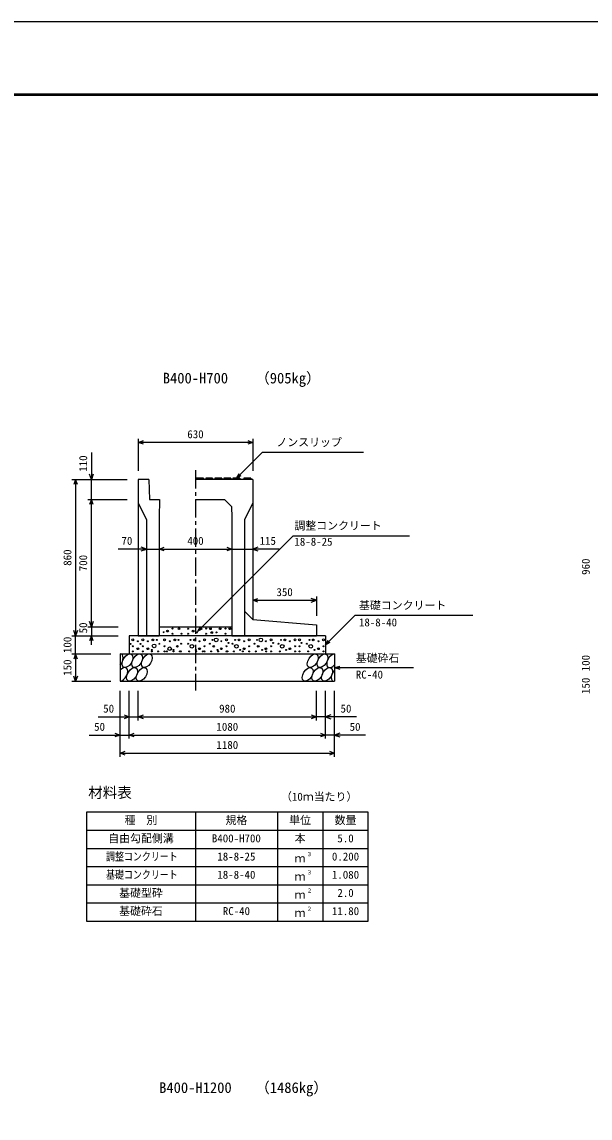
# Model space of a CAD drawing. Units: millimetres, scale not verified. Extents: x -16800 to 16800, y -5940 to 5940.
# Drawn here: x 10177 to 13301, y -87 to 5940 of the extents above; entities that cross this region are included whole.
import ezdxf
from ezdxf.enums import TextEntityAlignment as Align

# ---------------------------------------------------------------- set-up
doc = ezdxf.new("R2010")
doc.units = ezdxf.units.MM
doc.header["$LTSCALE"] = 20
doc.linetypes.add('CHAIN1', pattern=[8, 5, -1, 1, -1])
for name, color, linetype, lineweight in [('0-0_DIM', 7, 'Continuous', 25), ('0-1_Defpoints', 5, 'Continuous', 25), ('0-2_HATCH', 6, 'Continuous', 25), ('0-3_HYO', 3, 'Continuous', 25), ('0-4_HYO2', 4, 'Continuous', 25), ('0-5_OUTLINE', 3, 'Continuous', 25), ('0-6_TXT', 7, 'Continuous', 25), ('0-7_WAKU', 3, 'Continuous', 25)]:
    doc.layers.add(name, color=color, linetype=linetype, lineweight=lineweight)
doc.styles.add('ＭＳ ゴシック', font='')
doc.styles.get('ＭＳ ゴシック').set_extended_font_data('MS Gothic')

msp = doc.modelspace()

# ---------------------------------------------------------------- linework, layer by layer
at = {"layer": '0-0_DIM'}
for p, q in [((10816.92, 3647.87), (10816.92, 3471.13)), ((11446.92, 3627.87), (10816.92, 3627.87)), ((11446.92, 3647.87), (11446.92, 3471.13)), ((10559.39, 3571.82), (10559.39, 3424.66)), ((11356.92, 3431.16), (11499.14, 3573.38)), ((12056.02, 3573.38), (11499.14, 3573.38)), ((11356.92, 3431.16), (11371.92, 3457.14)), ((11356.92, 3431.16), (11382.9, 3446.16)), ((10452.72, 3424.66), (10756.05, 3424.66)), ((10472.72, 3424.66), (10472.72, 2564.66)), ((10559.39, 3314.66), (10559.39, 3424.66)), ((10539.39, 3314.66), (10756.05, 3314.66)), ((10559.39, 2614.66), (10559.39, 3314.66)), ((11144.25, 2589.66), (11669.08, 3114.49)), ((11669.08, 3114.49), (12308.28, 3114.49)), ((10861.92, 3041.64), (10705.74, 3041.64)), ((10861.92, 3041.64), (10931.92, 3041.64)), ((10931.92, 3041.64), (11331.92, 3041.64)), ((11331.92, 3041.64), (11446.92, 3041.64)), ((11591.39, 3041.64), (11446.92, 3041.64)), ((11796.92, 2779.79), (11796.92, 2674.66)), ((11446.92, 2759.79), (11796.92, 2759.79)), ((12010.58, 2678.32), (11846.92, 2514.66)), ((12010.58, 2678.32), (12657.45, 2678.32)), ((10539.39, 2614.66), (10706.05, 2614.66)), ((10559.39, 2614.66), (10559.39, 2564.66)), ((11144.25, 2589.66), (11159.25, 2615.64)), ((11144.25, 2589.66), (11170.23, 2604.66)), ((10452.72, 2564.66), (10706.05, 2564.66)), ((10472.72, 2464.66), (10472.72, 2564.66)), ((10559.39, 2514.66), (10559.39, 2564.66)), ((11846.92, 2514.66), (11861.92, 2540.64)), ((11846.92, 2514.66), (11872.9, 2529.66)), ((10452.72, 2464.66), (10666.92, 2464.66)), ((10472.72, 2464.66), (10472.72, 2314.66)), ((11896.92, 2389.66), (11925.9, 2397.43)), ((11896.92, 2389.66), (12330.24, 2389.66)), ((11896.92, 2389.66), (11925.9, 2381.9)), ((10452.72, 2314.66), (10666.92, 2314.66)), ((10716.92, 1899.15), (10716.92, 2261.49)), ((10766.92, 1999.15), (10766.92, 2261.49)), ((10816.92, 2099.15), (10816.92, 2261.49)), ((11796.92, 2099.15), (11796.92, 2261.49)), ((11846.92, 1999.15), (11846.92, 2261.49)), ((11896.92, 1899.15), (11896.92, 2261.49)), ((10596.92, 2119.15), (10816.92, 2119.15)), ((10816.92, 2119.15), (11796.92, 2119.15)), ((12016.92, 2119.15), (11796.92, 2119.15)), ((10546.92, 2019.15), (10766.92, 2019.15)), ((10766.92, 2019.15), (11846.92, 2019.15)), ((12066.92, 2019.15), (11846.92, 2019.15)), ((10716.92, 1919.15), (11896.92, 1919.15))]:
    msp.add_line(p, q, dxfattribs=at)
at = {"layer": '0-0_DIM', "linetype": 'CHAIN1'}
msp.add_line((11131.92, 3474.66), (11131.92, 2264.66), dxfattribs=at)
at = {"layer": '0-0_DIM'}
for points in [[(10845.15, 3617.61), (10816.96, 3627.87), (10845.15, 3638.13)], [(11418.77, 3638.13), (11446.96, 3627.87), (11418.77, 3617.61)], [(10569.65, 3452.85), (10559.39, 3424.66), (10549.13, 3452.85)], [(10482.98, 3396.47), (10472.72, 3424.66), (10462.46, 3396.47)], [(10569.65, 3286.47), (10559.39, 3314.66), (10549.13, 3286.47)], [(10833.73, 3031.38), (10861.92, 3041.64), (10833.73, 3051.9)], [(10960.12, 3031.38), (10931.92, 3041.64), (10960.12, 3051.9)], [(11303.73, 3051.9), (11331.92, 3041.64), (11303.73, 3031.38)], [(11475.12, 3051.9), (11446.92, 3041.64), (11475.12, 3031.38)], [(11475.12, 2749.53), (11446.92, 2759.79), (11475.12, 2770.05)], [(11768.73, 2749.53), (11796.92, 2759.79), (11768.73, 2770.05)], [(10482.98, 2592.85), (10472.72, 2564.66), (10462.46, 2592.85)], [(10569.65, 2642.85), (10559.39, 2614.66), (10549.13, 2642.85)], [(10569.65, 2536.47), (10559.39, 2564.66), (10549.13, 2536.47)], [(10482.98, 2436.47), (10472.72, 2464.66), (10462.46, 2436.47)], [(10482.98, 2342.85), (10472.72, 2314.66), (10462.46, 2342.85)], [(10738.73, 2129.41), (10766.92, 2119.15), (10738.73, 2108.89)], [(10845.12, 2108.89), (10816.92, 2119.15), (10845.12, 2129.41)], [(11768.73, 2129.41), (11796.92, 2119.15), (11768.73, 2108.89)], [(11875.12, 2129.41), (11846.92, 2119.15), (11875.12, 2108.89)], [(10688.73, 2029.41), (10716.92, 2019.15), (10688.73, 2008.89)], [(10795.12, 2008.89), (10766.92, 2019.15), (10795.12, 2029.41)], [(11818.73, 2029.41), (11846.92, 2019.15), (11818.73, 2008.89)], [(11925.12, 2029.41), (11896.92, 2019.15), (11925.12, 2008.89)], [(10745.12, 1908.89), (10716.92, 1919.15), (10745.12, 1929.41)], [(11868.73, 1929.41), (11896.92, 1919.15), (11868.73, 1908.89)]]:
    msp.add_lwpolyline(points, dxfattribs=at)
at = {"layer": '0-1_Defpoints'}
msp.add_lwpolyline([(0, -5940), (16800, -5940), (16800, 5940), (0, 5940)], close=True, dxfattribs=at)
at = {"layer": '0-2_HATCH'}
for p, q in [((11137.92, 3431.16), (11136.92, 3424.66)), ((11175.92, 3431.16), (11137.92, 3431.16)), ((11175.92, 3431.16), (11176.92, 3424.66)), ((11187.92, 3431.16), (11186.92, 3424.66)), ((11225.92, 3431.16), (11187.92, 3431.16)), ((11225.92, 3431.16), (11226.92, 3424.66)), ((11237.92, 3431.16), (11236.92, 3424.66)), ((11275.92, 3431.16), (11237.92, 3431.16)), ((11275.92, 3431.16), (11276.92, 3424.66)), ((11287.92, 3431.16), (11286.92, 3424.66)), ((11325.92, 3431.16), (11287.92, 3431.16)), ((11325.92, 3431.16), (11326.92, 3424.66)), ((11337.92, 3431.16), (11336.92, 3424.66)), ((11375.92, 3431.16), (11337.92, 3431.16)), ((11375.92, 3431.16), (11376.92, 3424.66)), ((11397.92, 3431.16), (11396.92, 3424.66)), ((11435.92, 3431.16), (11397.92, 3431.16)), ((11435.92, 3431.16), (11436.92, 3424.66))]:
    msp.add_line(p, q, dxfattribs=at)
for centre, radius in [((10977.86, 2590.84), 5), ((11005.9, 2603.97), 2.5), ((11041.06, 2603.69), 5), ((11090.96, 2603.69), 2.5), ((11119, 2590.56), 5), ((11161.06, 2603.69), 5), ((11189.91, 2603.97), 2.5), ((11213.92, 2603.69), 5), ((11267.85, 2603.69), 5), ((11296.7, 2603.97), 2.5), ((11320.71, 2603.69), 5), ((10786.69, 2542.72), 5), ((10814.73, 2534.84), 2.5), ((10841.89, 2542.72), 5), ((10869.93, 2534.84), 2.5), ((10897.97, 2541.84), 5), ((10919, 2541.84), 2.5), ((10956.83, 2583.84), 2.5), ((10961.89, 2542.72), 5), ((10989.93, 2534.84), 2.5), ((11005.9, 2575.96), 2.5), ((11017.97, 2541.84), 5), ((11039, 2541.84), 2.5), ((11055.08, 2575.68), 2.5), ((11090.96, 2575.68), 2.5), ((11104.85, 2541.84), 2.5), ((11125.88, 2541.84), 5), ((11140.03, 2583.56), 2.5), ((11153.92, 2534.84), 2.5), ((11181.96, 2542.72), 5), ((11189.91, 2575.96), 2.5), ((11221.02, 2582.29), 5), ((11224.85, 2541.84), 2.5), ((11245.88, 2541.84), 10), ((11246.82, 2583.56), 2.5), ((11273.92, 2534.84), 2.5), ((11296.7, 2575.96), 2.5), ((11301.96, 2542.72), 5), ((11350.08, 2541.84), 2.5), ((11371.11, 2541.84), 5), ((11399.14, 2534.84), 2.5), ((11427.18, 2542.72), 5), ((11470.08, 2541.84), 2.5), ((11491.11, 2541.84), 10), ((11519.14, 2534.84), 2.5), ((11547.18, 2542.72), 5), ((11602, 2541.84), 2.5), ((11623.03, 2541.84), 5), ((11651.07, 2534.84), 2.5), ((11679.11, 2542.72), 5), ((11703.79, 2542.72), 5), ((11758.6, 2541.84), 2.5), ((11779.63, 2541.84), 5), ((11807.67, 2534.84), 2.5), ((11835.71, 2542.72), 5), ((10774.27, 2519.92), 2.5), ((10786.69, 2506.82), 2.5), ((10786.69, 2478.81), 2.5), ((10814.73, 2493.69), 5), ((10829.47, 2519.92), 2.5), ((10841.89, 2506.82), 2.5), ((10841.89, 2478.81), 2.5), ((10869.93, 2493.69), 5), ((10890.96, 2486.69), 2.5), ((10890.99, 2478.81), 2.5), ((10904.5, 2508.83), 10), ((10926.01, 2478.81), 2.5), ((10933.02, 2520.83), 2.5), ((10961.89, 2506.82), 2.5), ((10961.89, 2478.81), 2.5), ((10975.1, 2478.81), 2.5), ((10989.93, 2493.69), 10), ((11010.96, 2486.69), 2.5), ((11010.99, 2478.81), 2.5), ((11031.99, 2506.82), 5), ((11046.01, 2478.81), 2.5), ((11051.89, 2478.81), 2.5), ((11053.02, 2520.83), 2.5), ((11090.83, 2520.83), 2.5), ((11097.84, 2478.81), 2.5), ((11111.86, 2506.82), 10), ((11132.89, 2486.69), 2.5), ((11136, 2478.81), 2.5), ((11153.92, 2493.69), 5), ((11171.89, 2478.81), 2.5), ((11181.96, 2506.82), 2.5), ((11181.96, 2478.81), 2.5), ((11210.83, 2520.83), 2.5), ((11217.84, 2478.81), 2.5), ((11231.86, 2506.82), 5), ((11252.89, 2486.69), 2.5), ((11256, 2478.81), 2.5), ((11273.92, 2493.69), 5), ((11301.96, 2506.82), 2.5), ((11301.96, 2478.81), 2.5), ((11307.84, 2478.81), 2.5), ((11313.3, 2525.15), 2.5), ((11336.06, 2520.83), 2.5), ((11343.07, 2478.81), 2.5), ((11357.09, 2506.82), 10), ((11378.11, 2486.69), 2.5), ((11391.96, 2478.81), 2.5), ((11399.14, 2493.69), 5), ((11427.18, 2506.82), 2.5), ((11427.18, 2478.81), 2.5), ((11427.84, 2478.81), 2.5), ((11456.06, 2520.83), 2.5), ((11463.07, 2478.81), 2.5), ((11477.09, 2506.82), 5), ((11498.11, 2486.69), 2.5), ((11519.14, 2493.69), 5), ((11520.9, 2478.81), 2.5), ((11547.18, 2506.82), 2.5), ((11547.18, 2478.81), 2.5), ((11558.52, 2525.15), 2.5), ((11587.98, 2520.83), 2.5), ((11594.99, 2478.81), 2.5), ((11609.01, 2506.82), 10), ((11630.04, 2486.69), 2.5), ((11651.07, 2493.69), 5), ((11679.11, 2506.82), 2.5), ((11679.11, 2478.81), 2.5), ((11703.79, 2506.82), 2.5), ((11703.79, 2478.81), 2.5), ((11715.12, 2525.15), 2.5), ((11744.58, 2520.83), 2.5), ((11751.59, 2478.81), 2.5), ((11765.61, 2506.82), 10), ((11786.64, 2486.69), 2.5), ((11807.67, 2493.69), 5), ((11835.71, 2506.82), 2.5), ((11835.71, 2478.81), 2.5)]:
    msp.add_circle(centre, radius, dxfattribs=at)
for centre, start_param, end_param in [((10704.56, 2427.15), 4.385593, 6.6745444), ((11883.07, 2427.15), 0.3357715, 4.4411806), ((10729.88, 2352.16), 3.5111464, 7.548991), ((11908.39, 2352.16), 1.2110787, 3.5658734)]:
    msp.add_ellipse(centre, major_axis=(21.81, 35.31), ratio=0.5792, start_param=start_param, end_param=end_param, dxfattribs=at)
for centre in [(10757.77, 2427.15), (10810.98, 2427.15), (10864.19, 2427.15), (11776.65, 2427.15), (11829.86, 2427.15), (10783.09, 2352.16), (10836.3, 2352.16), (11748.76, 2352.16), (11801.97, 2352.16), (11855.18, 2352.16)]:
    msp.add_ellipse(centre, major_axis=(21.81, 35.31), ratio=0.5792, dxfattribs=at)
at = {"layer": '0-3_HYO'}
for p, q in [((11131.92, 1595.7), (11131.92, 995.7)), ((11581.92, 1595.7), (11581.92, 995.7)), ((11831.92, 1595.7), (11831.92, 995.7)), ((10531.92, 1495.7), (12081.92, 1495.7))]:
    msp.add_line(p, q, dxfattribs=at)
msp.add_lwpolyline([(10531.92, 995.7), (12081.92, 995.7), (12081.92, 1595.7), (10531.92, 1595.7)], close=True, dxfattribs=at)
at = {"layer": '0-4_HYO2'}
for p, q in [((10531.92, 1395.7), (12081.92, 1395.7)), ((10531.92, 1295.7), (12081.92, 1295.7)), ((10531.92, 1195.7), (12081.92, 1195.7)), ((10531.92, 1095.7), (12081.92, 1095.7))]:
    msp.add_line(p, q, dxfattribs=at)
at = {"layer": '0-5_OUTLINE'}
for p, q in [((10816.92, 3424.66), (10816.92, 2564.66)), ((10874.42, 3424.66), (10816.92, 3424.66)), ((11446.92, 3424.66), (11131.92, 3424.66)), ((10934.42, 3314.66), (10931.92, 3214.66)), ((11446.92, 3294.66), (11401.92, 3204.66)), ((10931.92, 3214.66), (10931.92, 2564.66)), ((11401.92, 3204.66), (11401.92, 2564.66)), ((11446.92, 2654.66), (11401.92, 2699.66)), ((10931.92, 2614.66), (11331.92, 2614.66)), ((10766.92, 2564.66), (10766.92, 2464.66)), ((11846.92, 2564.66), (10766.92, 2564.66)), ((10816.92, 2564.66), (10931.92, 2564.66)), ((11331.92, 2564.66), (11796.92, 2564.66)), ((11846.92, 2564.66), (11846.92, 2464.66)), ((10716.92, 2464.66), (10716.92, 2314.66)), ((10716.92, 2464.66), (11896.92, 2464.66)), ((11896.92, 2464.66), (11896.92, 2314.66)), ((10716.92, 2314.66), (11896.92, 2314.66))]:
    msp.add_line(p, q, dxfattribs=at)
for points in [[(10874.42, 3424.66), (10879.42, 3314.66), (10934.42, 3314.66)], [(11446.92, 3424.66), (11446.92, 2654.66), (11796.92, 2624.66), (11796.92, 2564.66)], [(10816.92, 3294.66), (10861.92, 3204.66), (10861.92, 2564.66)], [(11131.92, 3314.66), (11291.92, 3314.66), (11330.39, 3276.2), (11331.92, 3214.66), (11331.92, 2564.66)]]:
    msp.add_lwpolyline(points, dxfattribs=at)
at = {"layer": '0-7_WAKU', "lineweight": 50}
msp.add_lwpolyline([(400, -5540), (16400, -5540), (16400, 5540), (400, 5540)], close=True, dxfattribs=at)

# ---------------------------------------------------------------- texts
at = {"layer": '0-0_DIM', "style": 'ＭＳ ゴシック'}
for s, p in [('630', (11086.92, 3637.87)), ('ノンスリップ', (11576.44, 3593.55)), ('調整コンクリート', (11675.8, 3135.01)), ('70', (10724.77, 3051.64)), ('400', (11086.92, 3051.64)), ('115', (11484.29, 3051.64)), ('18-8-25', (11675.8, 3046.73)), ('350', (11576.92, 2769.79)), ('基礎コンクリート', (12030.58, 2697.05)), ('18-8-40', (12030.58, 2603.24)), ('基礎砕石', (12013.24, 2406.83)), ('RC-40', (12013.24, 2316.15)), ('50', (10624.48, 2129.15)), ('980', (11261.92, 2129.15)), ('50', (11929.37, 2129.15)), ('50', (10574.48, 2029.15)), ('1080', (11246.92, 2029.15)), ('50', (11979.37, 2029.15)), ('1180', (11246.92, 1929.15))]:
    msp.add_text(s, height=43.99, dxfattribs=at).set_placement(p, align=Align.BOTTOM_LEFT)
for s, p in [('110', (10549.39, 3466.75)), ('860', (10462.72, 2949.66)), ('700', (10549.39, 2919.66)), ('960', (13312.72, 2899.66)), ('50', (10549.39, 2577.99)), ('100', (10462.72, 2469.66)), ('150', (10462.72, 2344.66)), ('100', (13312.72, 2369.66)), ('150', (13312.72, 2244.66))]:
    msp.add_text(s, height=43.99, rotation=90, dxfattribs=at).set_placement(p, align=Align.BOTTOM_LEFT)
at = {"layer": '0-6_TXT', "style": 'ＭＳ ゴシック'}
for s, height, p in [('B400-H700', 58.65, (10951.92, 3934.66)), ('（905kg）', 58.65, (11460.29, 3934.66)), ('材料表', 58.65, (10541.92, 1655.7)), ('（10ｍ当たり）', 43.99, (11601.92, 1644.7)), ('種\u3000別', 43.99, (10741.92, 1515.7)), ('規格', 43.99, (11296.92, 1515.7)), ('単位', 43.99, (11646.92, 1515.7)), ('数量', 43.99, (11896.92, 1515.7)), ('自由勾配側溝', 43.99, (10651.92, 1415.7)), ('B400-H700', 43.99, (11221.92, 1415.7)), ('本', 43.99, (11676.92, 1415.7)), ('5.0', 43.99, (11911.92, 1415.7)), ('18-8-25', 43.99, (11251.92, 1315.7)), ('ｍ', 43.99, (11676.92, 1305.7)), ('３', 21.99, (11742.47, 1346.07)), ('0.200', 43.99, (11881.92, 1315.7)), ('18-8-40', 43.99, (11251.92, 1215.7)), ('３', 21.99, (11742.47, 1246.07)), ('1.080', 43.99, (11881.92, 1215.7)), ('ｍ', 43.99, (11676.92, 1205.7)), ('基礎型砕', 43.99, (10711.92, 1115.7)), ('ｍ', 43.99, (11676.92, 1105.7)), ('２', 21.99, (11742.47, 1146.07)), ('2.0', 43.99, (11911.92, 1115.7)), ('基礎砕石', 43.99, (10711.92, 1015.7)), ('RC-40', 43.99, (11281.92, 1015.7)), ('ｍ', 43.99, (11676.92, 1005.7)), ('２', 21.99, (11742.47, 1046.07)), ('11.80', 43.99, (11881.92, 1015.7)), ('B400-H1200', 58.65, (10931.92, 33.34)), ('（1486kg）', 58.65, (11460.29, 33.34))]:
    msp.add_text(s, height=height, dxfattribs=at).set_placement(p, align=Align.BOTTOM_LEFT)
at = {"layer": '0-6_TXT', "style": 'ＭＳ ゴシック', "width": 0.8}
for s, p in [('調整コンクリート', (10639.92, 1315.7)), ('基礎コンクリート', (10639.92, 1215.7))]:
    msp.add_text(s, height=43.99, dxfattribs=at).set_placement(p, align=Align.BOTTOM_LEFT)

doc.saveas('drawing.dxf')
